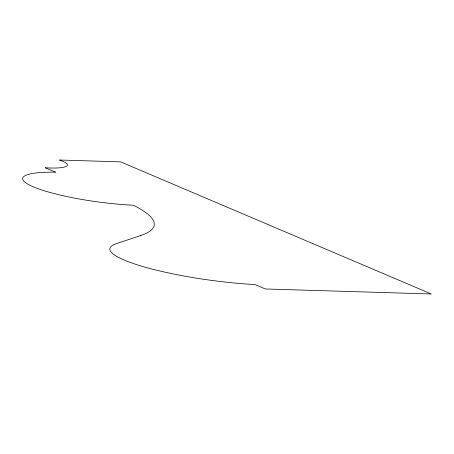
<?xml version="1.0" encoding="UTF-8"?>
<svg xmlns="http://www.w3.org/2000/svg" width="454" height="454" viewBox="0 0 454 454"><rect width="100%" height="100%" fill="white"/><g stroke="black" fill="none" stroke-linecap="round" stroke-linejoin="round"><path stroke-width="0.68" d="M140.706 235.518L116.23 243.713A103.677 17.649 7.8 0 0 142.545 266.43A103.677 17.649 7.8 0 0 255.017 284.567L265.369 288.971L431.3 293.982L120.622 161.868L59.491 160.018A36.224 6.163 7.8 0 1 45.269 167.776L55.626 172.179A77.021 13.109 7.8 0 0 33.329 186.844A77.021 13.109 7.8 0 0 133.294 205.208A220.184 37.478 7.8 0 1 140.706 235.518"/></g></svg>
